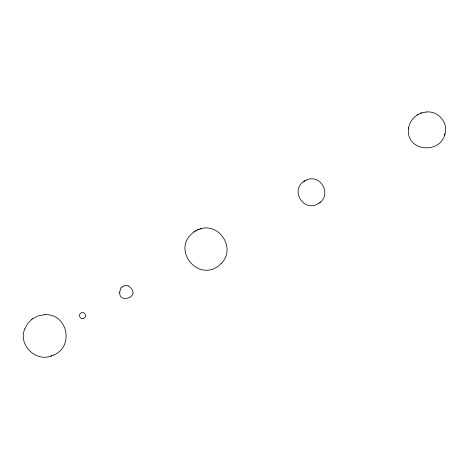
<?xml version="1.0" encoding="UTF-8"?>
<svg xmlns="http://www.w3.org/2000/svg" width="469" height="469" viewBox="0 0 469 469"><rect width="100%" height="100%" fill="white"/><g stroke="black" fill="none" stroke-linecap="round" stroke-linejoin="round"><path stroke-width="0.7" d="M304.34 181.098C289.66 189.945 303.648 212.75 318.205 203.687M408.505 128.641C405.556 151.61 441.007 154.922 445.099 133.331M408.499 128.67L408.634 127.761M408.628 127.791C409.501 122.556 412.767 117.836 417.246 115.016M445.093 133.337C448.212 122.128 437.683 110.567 426.28 112.003M444.6 135.078L444.87 134.21M24.916 328.587L28.064 323.094L31.91 319.295M24.927 328.552C17.599 344.516 35.779 362.584 51.772 355.795M193.908 231.997C169.438 249.989 200.445 285.258 221.421 263.279M121.061 287.89C113.052 306.456 144.792 297.182 128.119 285.832M221.421 263.279C236.511 248.13 218.701 221.321 198.885 229.388M121.066 287.884L122.573 286.577M318.211 203.687C332.591 195.825 321.113 173.243 306.421 180.014M319.835 202.567L320.333 202.139M31.833 319.348L32.812 318.633M303.707 181.526L304.217 181.181M194.658 231.487L195.016 231.264M80.867 313.046C77.707 314.822 80.387 319.999 83.658 318.445M193.861 232.026L194.688 231.469M32.766 318.662L38.165 315.913L44.444 314.722M304.774 180.835L306.363 180.037M417.797 114.676L421.754 112.888L426.321 111.997M304.287 181.134L304.803 180.817M417.152 115.075L417.844 114.647M195.608 230.912L197.039 230.162M194.905 231.334L195.661 230.877M122.89 286.383L123.277 286.184M53.771 354.974C74.647 346.439 67.36 312.841 44.403 314.722M197.713 229.857L198.053 229.71M197.009 230.173L197.771 229.828M53.736 354.992L50.775 356.118M123.347 286.149L125.557 285.557L128.125 285.838M81.254 312.829C84.883 310.935 87.527 317.108 83.664 318.445M198.012 229.722L198.991 229.347M420.875 113.199L421.789 112.882M200.064 229.001L201.037 228.731M119.501 292.058L119.501 292.38"/></g></svg>
